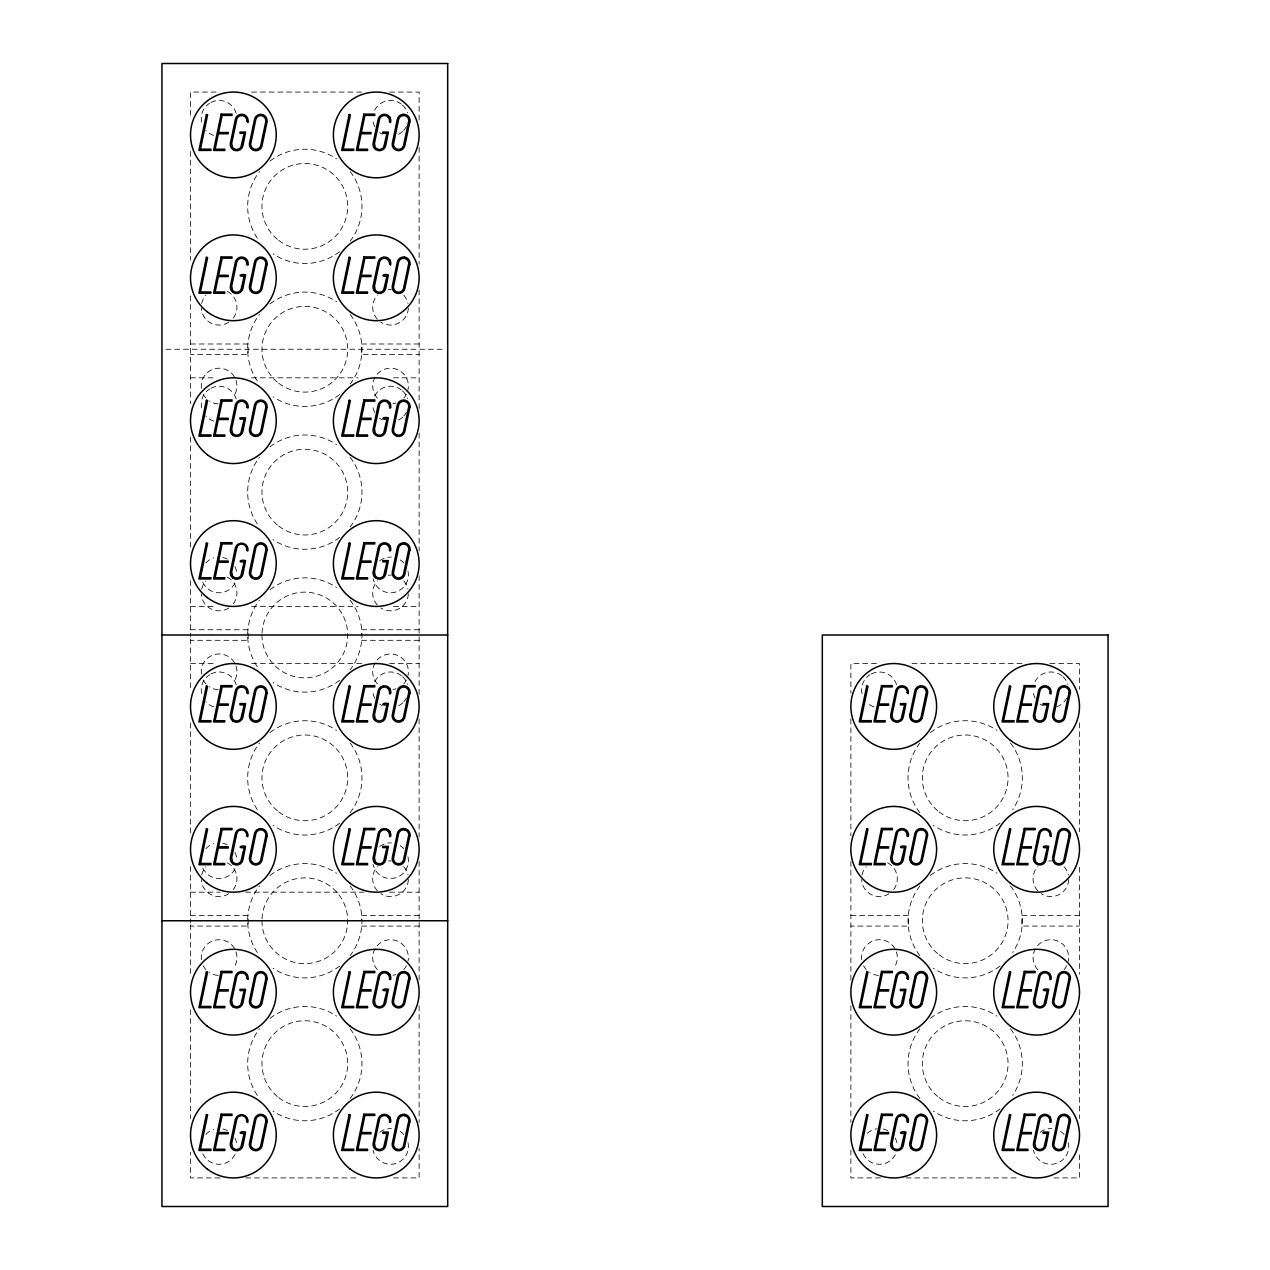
<?xml version="1.0" encoding="UTF-8"?>
<svg xmlns="http://www.w3.org/2000/svg" width="1270" height="1270" viewBox="0 0 1270 1270"><rect width="100%" height="100%" fill="white"/><g stroke="black" fill="none" stroke-linecap="round" stroke-linejoin="round"><path stroke-width="0.75" stroke-dasharray="5 3.75" d="M216.138 92.075L190.516 92.075L190.516 117.793M251.619 92.075L363.934 92.075M389.557 92.075L419.116 92.075L419.116 121.745M190.516 343.995L248.158 343.995L248.158 354.568L190.516 354.568M419.116 343.995L361.49 343.995L361.49 354.568L419.116 354.568M165.91 349.25L445.706 349.25M190.516 377.825L216.138 377.825M251.619 377.825L358.029 377.825M393.509 377.825L419.116 377.825M190.516 606.425L216.138 606.425M251.619 606.425L358.029 606.425M393.509 606.425L419.116 606.425M190.516 629.745L248.158 629.745L248.158 640.318L190.516 640.318M419.116 629.745L361.49 629.745L361.49 635.032M419.116 640.318L361.49 640.318L361.49 636.794M190.516 663.575L216.138 663.575M251.619 663.575L363.934 663.575M389.557 663.575L419.116 663.575M876.49 663.575L850.884 663.575L850.884 693.245M911.971 663.575L1024.303 663.575M1049.925 663.575L1079.484 663.575L1079.484 689.292M190.516 892.175L220.075 892.175M245.697 892.175L363.934 892.175M389.557 892.175L419.116 892.175M190.516 915.495L248.158 915.495L248.158 926.068L190.516 926.068M419.116 915.495L361.49 915.495L361.49 920.782M850.884 915.495L908.51 915.495L908.51 926.068L850.884 926.068M1079.484 915.495L1021.842 915.495L1021.842 926.068L1079.484 926.068M419.116 926.068L361.49 926.068L361.49 922.544M220.075 1177.925L190.516 1177.925L190.516 1152.207M245.697 1177.925L358.029 1177.925M393.509 1177.925L419.116 1177.925L419.116 1148.255M880.443 1177.925L850.884 1177.925L850.884 1148.255M906.066 1177.925L1018.381 1177.925M1053.862 1177.925L1079.484 1177.925L1079.484 1152.207M1079.484 722.916L1079.484 831.723M1079.484 867.331L1079.484 974.169M1079.484 1009.777L1079.484 1118.584M850.884 718.963L850.884 835.692M850.884 861.409L850.884 980.091M850.884 1005.808L850.884 1122.537M419.116 147.463L419.116 264.192M419.116 289.909L419.116 408.591M419.116 433.213L419.116 551.037M419.116 575.659L419.116 635.032M419.116 636.794L419.116 694.341M419.116 718.963L419.116 836.787M419.116 861.409L419.116 920.782M419.116 922.544L419.116 980.091M419.116 1005.808L419.116 1122.537M190.516 151.416L190.516 260.223M190.516 295.831L190.516 403.542M190.516 437.166L190.516 547.084M190.516 580.707L190.516 636.984M190.516 638.953L190.516 689.292M190.516 722.916L190.516 832.834M190.516 866.457L190.516 922.734M190.516 924.703L190.516 974.169M190.516 1009.777L190.516 1118.584M887.619 862.854A17.843 17.843 0 0 1 892.667 890.73M889.111 893.731A17.843 17.843 0 0 1 861.631 879.586M862.012 874.951A17.843 17.843 0 0 1 866.235 866.727M861.743 959.803A17.843 17.843 0 0 1 883.396 940.149A17.843 17.843 0 0 1 894.461 967.216M878.586 975.376A17.843 17.843 0 0 1 869.791 972.566M866.235 969.55A17.843 17.843 0 0 1 863.584 965.724M1068.34 1142.667A17.843 17.843 0 0 1 1054.687 1163.891A17.843 17.843 0 0 1 1033.462 1150.223M1040.098 1132.237A17.843 17.843 0 0 1 1051.766 1128.617M1060.561 1131.443A17.843 17.843 0 0 1 1064.117 1134.443M895.318 1154.605A17.843 17.843 0 0 1 862.457 1151.89M867.331 1133.348A17.843 17.843 0 0 1 877.046 1128.76M883.237 1128.998A17.843 17.843 0 0 1 887.619 1130.57M895.239 1138.126A17.843 17.843 0 0 1 897.287 1145.588M1068.737 879.586A17.843 17.843 0 0 1 1041.241 893.731M1037.685 890.73A17.843 17.843 0 0 1 1037.812 866.6M1048.655 861.028A17.843 17.843 0 0 1 1051.766 860.901M1064.117 866.727A17.843 17.843 0 0 1 1068.34 874.951M1066.768 698.008A17.843 17.843 0 0 1 1056.354 706.834M1042.734 705.707A17.843 17.843 0 0 1 1040.098 704.04M1035.113 698.167A17.843 17.843 0 0 1 1033.082 690.705M1035.034 681.672A17.843 17.843 0 0 1 1061.704 675.624M1062.895 676.624A17.843 17.843 0 0 1 1067.895 684.387M1066.768 965.724A17.843 17.843 0 0 1 1064.117 969.55M1037.812 969.677A17.843 17.843 0 0 1 1046.194 940.34A17.843 17.843 0 0 1 1068.34 961.326M874.014 706.834A17.843 17.843 0 0 1 867.331 702.945M862.012 693.626A17.843 17.843 0 0 1 869.934 674.735M871.284 673.973A17.843 17.843 0 0 1 896.89 686.054M1010.523 1028.827A57.15 57.15 0 0 1 1012.682 1095.391M999.966 1108.964A57.15 57.15 0 0 1 933.418 1111.139M919.845 1098.423A57.15 57.15 0 0 1 919.845 1028.827M930.386 1018.286A57.15 57.15 0 0 1 996.95 1016.111M1010.523 743.077A57.15 57.15 0 0 1 1012.682 809.641M999.966 823.214A57.15 57.15 0 0 1 933.418 825.389M919.845 812.673A57.15 57.15 0 0 1 919.845 743.077M930.386 732.536A57.15 57.15 0 0 1 996.95 730.361M1010.523 885.952A57.15 57.15 0 0 1 1012.682 952.516M999.966 966.089A57.15 57.15 0 0 1 933.418 968.264M919.845 955.548A57.15 57.15 0 0 1 919.845 885.952M930.386 875.411A57.15 57.15 0 0 1 996.95 873.236M227.266 291.354A17.843 17.843 0 0 1 232.315 319.23M228.759 322.231A17.843 17.843 0 0 1 201.263 308.086M201.66 303.451A17.843 17.843 0 0 1 205.883 295.227M201.39 388.302A17.843 17.843 0 0 1 223.044 368.649A17.843 17.843 0 0 1 234.109 395.716M218.234 403.876A17.843 17.843 0 0 1 209.439 401.066M205.883 398.05A17.843 17.843 0 0 1 203.232 394.224M407.987 571.167A17.843 17.843 0 0 1 394.319 592.391A17.843 17.843 0 0 1 373.11 578.723M379.746 560.737A17.843 17.843 0 0 1 391.414 557.117M400.209 559.943A17.843 17.843 0 0 1 403.765 562.943M234.966 583.105A17.843 17.843 0 0 1 202.105 580.39M205.883 562.943A17.843 17.843 0 0 1 213.646 557.943M222.869 557.498A17.843 17.843 0 0 1 227.266 559.07M234.887 566.626A17.843 17.843 0 0 1 236.918 574.088M408.368 308.086A17.843 17.843 0 0 1 380.889 322.231M377.333 319.23A17.843 17.843 0 0 1 377.444 295.1M388.302 289.528A17.843 17.843 0 0 1 391.414 289.401M403.765 295.227A17.843 17.843 0 0 1 407.987 303.451M406.416 126.508A17.843 17.843 0 0 1 403.765 130.334M402.669 131.445A17.843 17.843 0 0 1 395.986 135.334M382.381 134.207A17.843 17.843 0 0 1 379.746 132.54M374.761 126.667A17.843 17.843 0 0 1 372.713 119.205M374.682 110.172A17.843 17.843 0 0 1 401.352 104.124M402.542 105.124A17.843 17.843 0 0 1 407.543 112.887M406.416 394.224A17.843 17.843 0 0 1 403.765 398.05M395.986 403.05A17.843 17.843 0 0 1 392.954 403.733M377.444 398.177A17.843 17.843 0 0 1 385.842 368.84A17.843 17.843 0 0 1 407.987 389.827M213.646 135.334A17.843 17.843 0 0 1 205.883 130.334M201.66 122.126A17.843 17.843 0 0 1 209.582 103.235M210.931 102.473A17.843 17.843 0 0 1 236.537 114.554M350.155 457.327A57.15 57.15 0 0 1 350.155 526.923M339.614 537.464A57.15 57.15 0 0 1 273.05 539.639M257.318 523.891A57.15 57.15 0 0 1 259.477 457.327M270.034 446.786A57.15 57.15 0 0 1 336.582 444.611M350.155 171.577A57.15 57.15 0 0 1 350.155 241.173M339.614 251.714A57.15 57.15 0 0 1 273.05 253.889M257.318 238.141A57.15 57.15 0 0 1 259.477 171.577M270.034 161.036A57.15 57.15 0 0 1 336.582 158.861M350.155 314.452A57.15 57.15 0 0 1 350.155 384.048M339.614 394.589A57.15 57.15 0 0 1 273.05 396.764M257.318 381.016A57.15 57.15 0 0 1 259.477 314.452M270.034 303.911A57.15 57.15 0 0 1 336.582 301.736M227.266 577.104A17.843 17.843 0 0 1 232.315 604.98M228.759 607.981A17.843 17.843 0 0 1 201.263 593.836M201.66 589.201A17.843 17.843 0 0 1 205.883 580.977M201.39 674.053A17.843 17.843 0 0 1 223.044 654.399A17.843 17.843 0 0 1 234.109 681.466M218.234 689.626A17.843 17.843 0 0 1 209.439 686.816M205.883 683.8A17.843 17.843 0 0 1 203.232 679.974M407.987 856.917A17.843 17.843 0 0 1 394.319 878.141A17.843 17.843 0 0 1 373.11 864.473M379.746 846.487A17.843 17.843 0 0 1 391.414 842.867M400.209 845.693A17.843 17.843 0 0 1 403.765 848.693M234.966 868.855A17.843 17.843 0 0 1 202.105 866.14M205.883 848.693A17.843 17.843 0 0 1 213.646 843.693M222.869 843.248A17.843 17.843 0 0 1 227.266 844.82M234.887 852.376A17.843 17.843 0 0 1 236.918 859.838M408.368 593.836A17.843 17.843 0 0 1 380.889 607.981M377.333 604.98A17.843 17.843 0 0 1 377.444 580.85M388.302 575.278A17.843 17.843 0 0 1 391.414 575.151M403.765 580.977A17.843 17.843 0 0 1 407.987 589.201M406.416 412.258A17.843 17.843 0 0 1 403.765 416.084M402.669 417.195A17.843 17.843 0 0 1 395.986 421.084M382.381 419.957A17.843 17.843 0 0 1 379.746 418.29M374.761 412.417A17.843 17.843 0 0 1 372.713 404.955M374.682 395.923A17.843 17.843 0 0 1 401.352 389.874M402.542 390.874A17.843 17.843 0 0 1 407.543 398.637M406.416 679.974A17.843 17.843 0 0 1 403.765 683.8M395.986 688.8A17.843 17.843 0 0 1 392.954 689.483M377.444 683.927A17.843 17.843 0 0 1 385.842 654.59A17.843 17.843 0 0 1 407.987 675.577M213.646 421.084A17.843 17.843 0 0 1 205.883 416.084M201.66 407.876A17.843 17.843 0 0 1 209.582 388.985M210.931 388.223A17.843 17.843 0 0 1 236.537 400.304M350.155 743.077A57.15 57.15 0 0 1 350.155 812.673M339.614 823.214A57.15 57.15 0 0 1 273.05 825.389M257.318 809.641A57.15 57.15 0 0 1 259.477 743.077M270.034 732.536A57.15 57.15 0 0 1 336.582 730.361M361.934 633.127A57.15 57.15 0 0 1 350.155 669.798M339.614 680.339A57.15 57.15 0 0 1 273.05 682.514M257.318 666.766A57.15 57.15 0 0 1 259.477 600.202M270.034 589.661A57.15 57.15 0 0 1 336.582 587.486M350.155 600.202A57.15 57.15 0 0 1 361.855 631.253M262.001 633.127A42.862 42.862 0 0 1 327.327 598.519A42.862 42.862 0 0 1 325.707 672.433A42.862 42.862 0 0 1 261.953 635M227.266 862.854A17.843 17.843 0 0 1 232.315 890.73M228.759 893.731A17.843 17.843 0 0 1 201.263 879.586M201.66 874.951A17.843 17.843 0 0 1 205.883 866.727M201.39 959.803A17.843 17.843 0 0 1 223.044 940.149A17.843 17.843 0 0 1 234.109 967.216M218.234 975.376A17.843 17.843 0 0 1 209.439 972.566M205.883 969.55A17.843 17.843 0 0 1 203.232 965.724M407.987 1142.667A17.843 17.843 0 0 1 394.319 1163.891A17.843 17.843 0 0 1 373.11 1150.223M379.746 1132.237A17.843 17.843 0 0 1 391.414 1128.617M400.209 1131.443A17.843 17.843 0 0 1 403.765 1134.443M234.966 1154.605A17.843 17.843 0 0 1 202.105 1151.89M205.883 1134.443A17.843 17.843 0 0 1 213.646 1129.443M222.869 1128.998A17.843 17.843 0 0 1 227.266 1130.57M234.887 1138.126A17.843 17.843 0 0 1 236.918 1145.588M408.368 879.586A17.843 17.843 0 0 1 380.889 893.731M377.333 890.73A17.843 17.843 0 0 1 377.444 866.6M388.302 861.028A17.843 17.843 0 0 1 391.414 860.901M403.765 866.727A17.843 17.843 0 0 1 407.987 874.951M406.416 698.008A17.843 17.843 0 0 1 403.765 701.834M402.669 702.945A17.843 17.843 0 0 1 395.986 706.834M382.381 705.707A17.843 17.843 0 0 1 379.746 704.04M374.761 698.167A17.843 17.843 0 0 1 372.713 690.705M374.682 681.672A17.843 17.843 0 0 1 401.352 675.624M402.542 676.624A17.843 17.843 0 0 1 407.543 684.387M406.416 965.724A17.843 17.843 0 0 1 403.765 969.55M395.986 974.55A17.843 17.843 0 0 1 392.954 975.233M377.444 969.677A17.843 17.843 0 0 1 385.842 940.34A17.843 17.843 0 0 1 407.987 961.326M213.646 706.834A17.843 17.843 0 0 1 205.883 701.834M201.66 693.626A17.843 17.843 0 0 1 209.582 674.735M210.931 673.973A17.843 17.843 0 0 1 236.537 686.054M350.155 1028.827A57.15 57.15 0 0 1 350.155 1098.423M339.614 1108.964A57.15 57.15 0 0 1 273.05 1111.139M257.318 1095.391A57.15 57.15 0 0 1 259.477 1028.827M270.034 1018.286A57.15 57.15 0 0 1 336.582 1016.111M361.934 918.877A57.15 57.15 0 0 1 350.155 955.548M339.614 966.089A57.15 57.15 0 0 1 273.05 968.264M257.318 952.516A57.15 57.15 0 0 1 259.477 885.952M270.034 875.411A57.15 57.15 0 0 1 336.582 873.236M350.155 885.952A57.15 57.15 0 0 1 361.855 917.003M262.001 918.877A42.862 42.862 0 0 1 327.327 884.269A42.862 42.862 0 0 1 325.707 958.183A42.862 42.862 0 0 1 261.953 920.75M939.086 1097.629A42.862 42.862 0 0 0 1007.681 1069.213A42.862 42.862 0 0 0 948.769 1024.017A42.862 42.862 0 0 0 939.086 1097.629M939.086 811.879A42.862 42.862 0 0 0 1007.681 783.463A42.862 42.862 0 0 0 948.769 738.267A42.862 42.862 0 0 0 939.086 811.879M939.086 954.754A42.862 42.862 0 0 0 1007.681 926.338A42.862 42.862 0 0 0 948.769 881.142A42.862 42.862 0 0 0 939.086 954.754M278.733 526.129A42.862 42.862 0 0 0 347.313 497.713A42.862 42.862 0 0 0 288.417 452.517A42.862 42.862 0 0 0 278.733 526.129M278.733 240.379A42.862 42.862 0 0 0 347.313 211.963A42.862 42.862 0 0 0 288.417 166.767A42.862 42.862 0 0 0 278.733 240.379M278.733 383.254A42.862 42.862 0 0 0 347.313 354.838A42.862 42.862 0 0 0 288.417 309.642A42.862 42.862 0 0 0 278.733 383.254M278.733 811.879A42.862 42.862 0 0 0 347.313 783.463A42.862 42.862 0 0 0 288.417 738.267A42.862 42.862 0 0 0 278.733 811.879M278.733 1097.629A42.862 42.862 0 0 0 347.313 1069.213A42.862 42.862 0 0 0 288.417 1024.017A42.862 42.862 0 0 0 278.733 1097.629"/><path stroke-width="1.5" d="M908.336 1120.426L908.113 1122.489L907.002 1121.839A5.223 5.223 0 0 0 901.636 1115.52L900.303 1115.838M246.745 121.126L247.809 122.206M246.745 406.876L247.84 407.797M246.745 692.626L247.84 693.547M246.745 978.376L247.84 979.297M907.113 692.626L908.177 693.706A6.445 6.445 0 0 0 903.668 685.99A6.445 6.445 0 0 0 895.842 690.499L890.73 714.899A6.445 6.445 0 0 0 892.143 719.915L893.445 721.106A6.398 6.398 0 0 0 903.256 717.137L905.939 703.596L900.319 703.596L900.398 704.818L904.589 704.818L901.287 718.709A5.191 5.191 0 0 1 899.112 720.534A5.128 5.128 0 0 1 892.683 718.614L892.032 714.629L897.239 690.197A5.223 5.223 0 0 1 900.303 687.308L901.716 687.022A5.223 5.223 0 0 1 907.24 692.642M907.113 978.376L908.209 979.297M267.081 121.618L261.89 146.272A6.382 6.382 0 0 1 254.159 150.495A6.382 6.382 0 0 1 249.571 142.986M267.081 407.368L261.89 432.022A6.382 6.382 0 0 1 254.159 436.245A6.382 6.382 0 0 1 249.571 428.736M267.081 693.118L261.89 717.772A6.382 6.382 0 0 1 254.159 721.995A6.382 6.382 0 0 1 249.571 714.486M409.861 121.618L404.67 146.272A6.382 6.382 0 0 1 393.732 148.479A6.461 6.461 0 0 1 392.398 142.954L397.32 119.412A6.445 6.445 0 0 1 404.749 114.379A6.445 6.445 0 0 1 410.019 121.65M267.081 978.868L261.89 1003.522A6.382 6.382 0 0 1 254.159 1007.745A6.382 6.382 0 0 1 249.571 1000.236M409.861 264.398L404.67 289.052A6.382 6.382 0 0 1 395.684 292.783A6.255 6.255 0 0 1 393.795 291.29A6.461 6.461 0 0 1 392.398 285.734L397.32 262.191A6.445 6.445 0 0 1 401.05 257.604A6.271 6.271 0 0 1 404.67 257.175M409.861 407.368L404.67 432.022A6.382 6.382 0 0 1 393.732 434.229A6.461 6.461 0 0 1 392.398 428.704L397.32 405.162A6.445 6.445 0 0 1 404.749 400.129A6.445 6.445 0 0 1 410.019 407.4M409.861 550.148L404.67 574.802A6.382 6.382 0 0 1 396.843 578.993A6.255 6.255 0 0 1 393.795 577.04A6.461 6.461 0 0 1 392.398 571.484L397.32 547.942A6.445 6.445 0 0 1 401.05 543.354A6.271 6.271 0 0 1 404.67 542.925M409.861 693.118L404.67 717.772A6.382 6.382 0 0 1 393.732 719.979A6.461 6.461 0 0 1 392.398 714.454L397.32 690.912A6.445 6.445 0 0 1 404.749 685.879A6.445 6.445 0 0 1 410.019 693.15M409.861 835.898L404.67 860.552A6.382 6.382 0 0 1 396.843 864.743A6.255 6.255 0 0 1 393.795 862.79A6.461 6.461 0 0 1 392.398 857.234L397.32 833.691A6.445 6.445 0 0 1 401.05 829.104A6.271 6.271 0 0 1 404.67 828.675M409.861 978.868L404.67 1003.522A6.382 6.382 0 0 1 393.732 1005.729A6.461 6.461 0 0 1 392.398 1000.204L397.32 976.662A6.445 6.445 0 0 1 404.749 971.629A6.445 6.445 0 0 1 410.019 978.9M409.861 1121.648L404.67 1146.302A6.382 6.382 0 0 1 396.843 1150.493A6.255 6.255 0 0 1 393.795 1148.54A6.461 6.461 0 0 1 392.398 1142.984L397.32 1119.441A6.445 6.445 0 0 1 401.05 1114.854A6.271 6.271 0 0 1 404.67 1114.425M927.433 835.898L922.242 860.552M927.433 1121.648L922.242 1146.302M1070.213 693.118L1065.022 717.772A6.382 6.382 0 0 1 1054.1 719.979A6.461 6.461 0 0 1 1052.751 714.454L1057.672 690.912A6.445 6.445 0 0 1 1065.101 685.879A6.445 6.445 0 0 1 1070.372 693.15M1070.213 835.898L1065.022 860.552A6.382 6.382 0 0 1 1056.037 864.283A6.255 6.255 0 0 1 1054.148 862.79A6.461 6.461 0 0 1 1052.751 857.234L1057.672 833.691A6.445 6.445 0 0 1 1061.402 829.104A6.271 6.271 0 0 1 1065.022 828.675M1070.213 978.868L1065.022 1003.522A6.382 6.382 0 0 1 1054.1 1005.729A6.461 6.461 0 0 1 1052.751 1000.204L1057.672 976.662A6.445 6.445 0 0 1 1065.101 971.629A6.445 6.445 0 0 1 1070.372 978.9M1070.213 1121.648L1065.022 1146.302A6.382 6.382 0 0 1 1057.196 1150.493A6.255 6.255 0 0 1 1054.148 1148.54A6.461 6.461 0 0 1 1052.751 1142.984L1057.672 1119.441A6.445 6.445 0 0 1 1061.402 1114.854A6.271 6.271 0 0 1 1065.022 1114.425M265.859 121.46L260.715 145.891A5.159 5.159 0 0 1 250.65 144.097L255.73 119.666A5.223 5.223 0 0 1 258.747 115.951A5.048 5.048 0 0 1 265.779 121.301M265.859 264.239L260.715 288.671A5.159 5.159 0 0 1 253.46 291.703A5.048 5.048 0 0 1 251.952 290.497M265.859 407.21L260.715 431.641A5.159 5.159 0 0 1 250.65 429.847L255.73 405.416A5.223 5.223 0 0 1 258.747 401.701A5.048 5.048 0 0 1 265.779 407.051M265.859 549.989L260.715 574.421A5.159 5.159 0 0 1 253.46 577.453A5.048 5.048 0 0 1 251.952 576.247M265.859 692.96L260.715 717.391A5.159 5.159 0 0 1 250.65 715.597L255.73 691.166A5.223 5.223 0 0 1 258.747 687.451A5.048 5.048 0 0 1 265.779 692.801M265.859 835.739L260.715 860.171A5.159 5.159 0 0 1 253.46 863.203A5.048 5.048 0 0 1 251.952 861.997M408.638 121.46L403.495 145.891A5.159 5.159 0 0 1 394.668 147.685A5.207 5.207 0 0 1 393.478 144.082L398.51 119.666A5.223 5.223 0 0 1 404.527 115.586A5.223 5.223 0 0 1 408.797 121.475M265.859 978.71L260.715 1003.141A5.159 5.159 0 0 1 250.65 1001.347L255.73 976.916A5.223 5.223 0 0 1 258.747 973.201A5.048 5.048 0 0 1 265.779 978.551M408.638 264.239L403.495 288.671A5.159 5.159 0 0 1 396.24 291.703A5.048 5.048 0 0 1 394.732 290.497A5.239 5.239 0 0 1 393.589 285.988L398.51 262.445A5.223 5.223 0 0 1 401.526 258.731A5.048 5.048 0 0 1 403.431 258.302A5.223 5.223 0 0 1 408.797 264.255M265.859 1121.489L260.715 1145.921A5.159 5.159 0 0 1 253.46 1148.953A5.048 5.048 0 0 1 251.952 1147.747M408.638 407.21L403.495 431.641A5.159 5.159 0 0 1 394.668 433.435A5.239 5.239 0 0 1 393.589 428.958L398.51 405.416A5.223 5.223 0 0 1 404.527 401.336A5.223 5.223 0 0 1 408.797 407.225M408.638 549.989L403.495 574.421A5.159 5.159 0 0 1 396.24 577.453A5.048 5.048 0 0 1 394.732 576.247A5.207 5.207 0 0 1 393.478 572.611L398.51 548.195A5.223 5.223 0 0 1 401.526 544.481A5.048 5.048 0 0 1 404.447 544.131M408.638 692.96L403.495 717.391A5.159 5.159 0 0 1 394.668 719.185A5.239 5.239 0 0 1 393.589 714.708L398.51 691.166A5.223 5.223 0 0 1 404.527 687.086A5.223 5.223 0 0 1 408.797 692.975M408.638 835.739L403.495 860.171A5.159 5.159 0 0 1 396.24 863.203A5.048 5.048 0 0 1 394.732 861.997A5.207 5.207 0 0 1 393.478 858.361L398.51 833.946A5.223 5.223 0 0 1 401.526 830.231A5.048 5.048 0 0 1 404.447 829.881M408.638 978.71L403.495 1003.141A5.159 5.159 0 0 1 394.668 1004.935A5.239 5.239 0 0 1 393.589 1000.458L398.51 976.916A5.223 5.223 0 0 1 404.527 972.836A5.223 5.223 0 0 1 408.797 978.725M408.638 1121.489L403.495 1145.921A5.159 5.159 0 0 1 396.24 1148.953A5.048 5.048 0 0 1 394.732 1147.747A5.207 5.207 0 0 1 393.478 1144.111L398.51 1119.696A5.223 5.223 0 0 1 401.526 1115.981A5.048 5.048 0 0 1 404.447 1115.631M1069.007 692.96L1063.863 717.391A5.159 5.159 0 0 1 1055.021 719.185A5.207 5.207 0 0 1 1053.83 715.581L1058.862 691.166A5.223 5.223 0 0 1 1064.895 687.086A5.223 5.223 0 0 1 1069.149 692.975M1069.007 835.739L1063.863 860.171A5.159 5.159 0 0 1 1056.592 863.203A5.048 5.048 0 0 1 1055.084 861.997A5.239 5.239 0 0 1 1053.957 857.488L1058.862 833.946A5.223 5.223 0 0 1 1061.895 830.231A5.048 5.048 0 0 1 1063.8 829.802A5.223 5.223 0 0 1 1069.149 835.755M1069.007 978.71L1063.863 1003.141A5.159 5.159 0 0 1 1055.021 1004.935A5.239 5.239 0 0 1 1053.957 1000.458L1058.862 976.916A5.223 5.223 0 0 1 1064.895 972.836A5.223 5.223 0 0 1 1069.149 978.725M1069.007 1121.489L1063.863 1145.921A5.159 5.159 0 0 1 1056.592 1148.953A5.048 5.048 0 0 1 1055.084 1147.747A5.207 5.207 0 0 1 1053.83 1144.111L1058.862 1119.696A5.223 5.223 0 0 1 1061.895 1115.981A5.048 5.048 0 0 1 1064.8 1115.631A5.223 5.223 0 0 1 1069.149 1121.505M249.619 142.954L254.54 119.412A6.445 6.445 0 0 1 258.27 114.824A6.271 6.271 0 0 1 266.986 121.444M249.619 428.704L254.54 405.162A6.445 6.445 0 0 1 258.27 400.574A6.271 6.271 0 0 1 266.986 407.194M249.619 714.454L254.54 690.912A6.445 6.445 0 0 1 258.27 686.324A6.271 6.271 0 0 1 266.986 692.944M249.619 1000.204L254.54 976.662A6.445 6.445 0 0 1 258.27 972.074A6.271 6.271 0 0 1 266.986 978.694M909.971 714.454L914.892 690.912A6.445 6.445 0 0 1 922.322 685.879A6.445 6.445 0 0 1 927.592 693.15L922.242 717.772M909.971 857.234L914.892 833.691A6.445 6.445 0 0 1 918.623 829.104A6.271 6.271 0 0 1 920.988 828.58M909.971 1000.204L914.892 976.662A6.445 6.445 0 0 1 922.322 971.629A6.445 6.445 0 0 1 927.592 978.9L922.242 1003.522M909.971 1142.984L914.892 1119.441A6.445 6.445 0 0 1 918.623 1114.854A6.271 6.271 0 0 1 920.988 1114.33M247.84 264.827L246.65 264.589A5.223 5.223 0 0 0 241.284 258.27L239.951 258.588M908.209 836.327L907.002 836.089A5.223 5.223 0 0 0 901.636 829.77L900.303 830.088M236.871 261.477L231.68 285.909L232.362 289.909A5.064 5.064 0 0 0 234.474 291.783M236.871 547.227L231.68 571.659L232.362 575.659A5.064 5.064 0 0 0 235.902 577.961A5.191 5.191 0 0 0 240.919 575.739L244.237 561.848C237.093 562.689 240.411 559.117 245.586 560.626L242.903 574.167A6.398 6.398 0 0 1 233.045 578.136M236.871 832.977L231.68 857.409L232.362 861.409A5.064 5.064 0 0 0 235.902 863.711A5.191 5.191 0 0 0 240.919 861.489L244.237 847.598C237.093 848.439 240.411 844.868 245.586 846.376L242.903 859.917A6.398 6.398 0 0 1 233.045 863.886M236.871 1118.727L231.68 1143.159L232.362 1147.159A5.064 5.064 0 0 0 235.902 1149.461A5.191 5.191 0 0 0 240.919 1147.239L244.237 1133.348C237.093 1134.189 240.411 1130.618 245.586 1132.126L242.903 1145.667A6.398 6.398 0 0 1 233.045 1149.636M897.239 832.977L892.032 857.409L892.715 861.409A5.064 5.064 0 0 0 894.842 863.282A5.191 5.191 0 0 0 901.287 861.489L904.589 847.598C897.461 848.439 900.779 844.868 905.939 846.376L903.256 859.917A6.398 6.398 0 0 1 893.413 863.886L892.143 862.695A6.445 6.445 0 0 1 890.746 857.679L895.842 833.279A6.445 6.445 0 0 1 903.589 828.754A6.445 6.445 0 0 1 908.368 836.359M897.239 1118.727L892.032 1143.159L892.715 1147.159A5.064 5.064 0 0 0 896.271 1149.461M241.363 115.522L239.951 115.808A5.223 5.223 0 0 0 236.871 118.697L231.68 143.129L232.362 147.13A5.128 5.128 0 0 0 238.76 149.034A5.191 5.191 0 0 0 240.919 147.209L244.237 133.318L240.03 133.318L239.951 132.096L245.586 132.096L242.903 145.637A6.398 6.398 0 0 1 233.045 149.606M241.363 401.272L239.951 401.558A5.223 5.223 0 0 0 236.871 404.447L231.68 428.879L232.362 432.88A5.128 5.128 0 0 0 238.76 434.784A5.191 5.191 0 0 0 240.919 432.959L244.237 419.068L240.03 419.068L239.951 417.846L245.586 417.846L242.903 431.387A6.398 6.398 0 0 1 233.045 435.356M239.951 544.338L241.363 544.052A5.223 5.223 0 0 1 246.65 550.339L247.761 550.989L247.983 548.926A6.445 6.445 0 0 0 235.474 547.529L230.378 571.929A6.445 6.445 0 0 0 231.791 576.945L233.093 578.136M241.363 687.022L239.951 687.308A5.223 5.223 0 0 0 236.871 690.197L231.68 714.629L232.362 718.63A5.128 5.128 0 0 0 238.76 720.534A5.191 5.191 0 0 0 240.919 718.709L244.237 704.818L240.03 704.818L239.951 703.596L245.586 703.596L242.903 717.137A6.398 6.398 0 0 1 233.045 721.106M239.951 830.088L241.363 829.802A5.223 5.223 0 0 1 246.65 836.089L247.761 836.74L247.983 834.676A6.445 6.445 0 0 0 235.474 833.279L230.378 857.679A6.445 6.445 0 0 0 231.791 862.695L233.093 863.886M241.363 972.772L239.951 973.058A5.223 5.223 0 0 0 236.871 975.947L231.68 1000.379L232.362 1004.379A5.128 5.128 0 0 0 238.76 1006.284A5.191 5.191 0 0 0 240.919 1004.459L244.237 990.568L240.03 990.568L239.951 989.346L245.586 989.346L242.903 1002.887A6.398 6.398 0 0 1 233.045 1006.856M239.951 1115.838L241.363 1115.552A5.223 5.223 0 0 1 246.65 1121.839L247.761 1122.489L247.983 1120.426A6.445 6.445 0 0 0 235.474 1119.029L230.378 1143.429A6.445 6.445 0 0 0 231.791 1148.445L233.093 1149.636M161.941 635L447.691 635M161.941 920.75L447.691 920.75M374.571 148.415L375.872 149.606A6.398 6.398 0 0 0 385.683 145.637L388.366 132.096L382.746 132.096L382.81 133.318L387.017 133.318L383.715 147.209A5.191 5.191 0 0 1 380.159 149.431A5.128 5.128 0 0 1 375.11 147.114L374.459 143.129L379.651 118.697A5.223 5.223 0 0 1 382.73 115.808L384.143 115.522A5.223 5.223 0 0 1 388.271 117.157M233.093 149.606L231.791 148.415A6.445 6.445 0 0 1 230.378 143.399L235.474 118.999A6.445 6.445 0 0 1 243.3 114.49A6.445 6.445 0 0 1 247.967 122.237M374.571 291.195L375.872 292.386A6.398 6.398 0 0 0 385.683 288.417L388.366 274.876C383.191 273.367 379.873 276.939 387.017 276.098L383.715 289.989A5.191 5.191 0 0 1 378.666 292.211A5.064 5.064 0 0 1 375.142 289.909L374.459 285.909L379.651 261.477A5.223 5.223 0 0 1 382.73 258.588L384.143 258.302A5.223 5.223 0 0 1 388.271 259.937M233.093 292.386L231.791 291.195A6.445 6.445 0 0 1 230.378 286.179L235.474 261.779A6.445 6.445 0 0 1 243.237 257.254A6.445 6.445 0 0 1 247.999 264.858M374.571 434.165L375.872 435.356A6.398 6.398 0 0 0 385.683 431.387L388.366 417.846C383.191 416.338 379.873 419.91 387.017 419.068L383.715 432.959A5.191 5.191 0 0 1 380.159 435.181A5.128 5.128 0 0 1 375.11 432.864L374.459 428.879L379.651 404.447A5.223 5.223 0 0 1 382.73 401.558L384.143 401.272A5.223 5.223 0 0 1 388.271 402.907M233.093 435.356L231.791 434.165A6.445 6.445 0 0 1 230.378 429.149L235.474 404.749A6.445 6.445 0 0 1 243.237 400.225A6.445 6.445 0 0 1 247.999 407.829M374.571 576.945L375.872 578.136A6.398 6.398 0 0 0 385.683 574.167L388.366 560.626L382.746 560.626L382.81 561.848L387.017 561.848L383.715 575.739A5.191 5.191 0 0 1 378.666 577.961A5.064 5.064 0 0 1 375.142 575.659L374.459 571.659L379.651 547.227A5.223 5.223 0 0 1 382.73 544.338L384.143 544.052A5.223 5.223 0 0 1 388.271 545.687M374.571 719.915L375.872 721.106A6.398 6.398 0 0 0 385.683 717.137L388.366 703.596C383.191 702.088 379.873 705.66 387.017 704.818L383.715 718.709A5.191 5.191 0 0 1 380.159 720.931A5.128 5.128 0 0 1 375.11 718.614L374.459 714.629L379.651 690.197A5.223 5.223 0 0 1 382.73 687.308L384.143 687.022A5.223 5.223 0 0 1 388.271 688.658M233.093 721.106L231.791 719.915A6.445 6.445 0 0 1 230.378 714.899L235.474 690.499A6.445 6.445 0 0 1 243.237 685.975A6.445 6.445 0 0 1 247.999 693.579M374.571 862.695L375.872 863.886A6.398 6.398 0 0 0 385.683 859.917L388.366 846.376L382.746 846.376L382.81 847.598L387.017 847.598L383.715 861.489A5.191 5.191 0 0 1 378.666 863.711A5.064 5.064 0 0 1 375.142 861.409L374.459 857.409L379.651 832.977A5.223 5.223 0 0 1 382.73 830.088L384.143 829.802A5.223 5.223 0 0 1 388.271 831.437M374.571 1005.665L375.872 1006.856A6.398 6.398 0 0 0 385.683 1002.887L388.366 989.346C383.191 987.838 379.873 991.41 387.017 990.568L383.715 1004.459A5.191 5.191 0 0 1 380.159 1006.681A5.128 5.128 0 0 1 375.11 1004.364L374.459 1000.379L379.651 975.947A5.223 5.223 0 0 1 382.73 973.058L384.143 972.772A5.223 5.223 0 0 1 388.271 974.407M233.093 1006.856L231.791 1005.665A6.445 6.445 0 0 1 230.378 1000.649L235.474 976.249A6.445 6.445 0 0 1 243.237 971.725A6.445 6.445 0 0 1 247.999 979.329M374.571 1148.445L375.872 1149.636A6.398 6.398 0 0 0 385.683 1145.667L388.366 1132.126L382.746 1132.126L382.81 1133.348L387.017 1133.348L383.715 1147.239A5.191 5.191 0 0 1 378.666 1149.461A5.064 5.064 0 0 1 375.142 1147.159L374.459 1143.159L379.651 1118.727A5.223 5.223 0 0 1 382.73 1115.838L384.143 1115.552A5.223 5.223 0 0 1 388.271 1117.187M1050.163 974.36A6.445 6.445 0 0 0 1038.622 976.249L1033.526 1000.649A6.398 6.398 0 0 0 1034.844 1005.618L1036.225 1006.856A6.398 6.398 0 0 0 1046.035 1002.887L1048.718 989.346C1043.559 987.838 1040.241 991.41 1047.369 990.568L1044.067 1004.459A5.191 5.191 0 0 1 1040.527 1006.681A5.128 5.128 0 0 1 1035.463 1004.364L1034.812 1000.379L1040.019 975.947A5.223 5.223 0 0 1 1043.083 973.058L1044.496 972.772A5.223 5.223 0 0 1 1048.623 974.407A5.223 5.223 0 0 1 1049.893 978.376L1050.036 979.615L1050.988 979.297A6.445 6.445 0 0 0 1049.988 974.312M921.067 828.564A6.445 6.445 0 0 1 927.592 835.93M921.083 829.786A5.223 5.223 0 0 1 926.37 835.755L921.083 860.171A5.159 5.159 0 0 1 913.813 863.203A5.048 5.048 0 0 1 912.304 861.997A5.159 5.159 0 0 1 911.019 858.377L916.083 833.946A5.223 5.223 0 0 1 919.099 830.231A5.048 5.048 0 0 1 921.02 829.802M1050.163 688.61A6.445 6.445 0 0 0 1038.622 690.499L1033.526 714.899A6.398 6.398 0 0 0 1034.844 719.868L1036.225 721.106A6.398 6.398 0 0 0 1046.035 717.137L1048.718 703.596L1043.099 703.596L1043.178 704.818L1047.369 704.818L1044.067 718.709A5.191 5.191 0 0 1 1040.527 720.931A5.128 5.128 0 0 1 1035.463 718.614L1034.812 714.629L1040.019 690.197A5.223 5.223 0 0 1 1043.083 687.308L1044.496 687.022A5.223 5.223 0 0 1 1048.623 688.658A5.223 5.223 0 0 1 1049.782 693.309L1050.893 693.96L1051.115 691.896A6.445 6.445 0 0 0 1049.988 688.562M922.242 717.756A6.382 6.382 0 0 1 913.257 721.503A6.255 6.255 0 0 1 911.368 720.011M911.304 719.963A6.382 6.382 0 0 1 909.923 714.486M1065.117 1114.409A6.445 6.445 0 0 1 1070.372 1121.68M1065.117 828.659A6.445 6.445 0 0 1 1070.372 835.93M922.242 860.536A6.382 6.382 0 0 1 913.257 864.283A6.255 6.255 0 0 1 911.368 862.79M911.304 862.743A6.382 6.382 0 0 1 909.923 857.266M897.08 832.961A5.223 5.223 0 0 1 900.16 830.072M911.368 1005.761A6.255 6.255 0 0 0 914.416 1007.713A6.382 6.382 0 0 0 922.242 1003.506M911.304 1005.713A6.382 6.382 0 0 1 909.923 1000.236M1050.163 831.39A6.445 6.445 0 0 0 1038.622 833.279L1033.526 857.679A6.398 6.398 0 0 0 1034.844 862.647L1036.225 863.886A6.398 6.398 0 0 0 1046.035 859.917L1048.718 846.376C1043.559 844.868 1040.241 848.439 1047.369 847.598L1044.067 861.489A5.191 5.191 0 0 1 1039.019 863.711A5.064 5.064 0 0 1 1035.494 861.409L1034.812 857.409L1040.019 832.977A5.223 5.223 0 0 1 1043.083 830.088L1044.496 829.802A5.223 5.223 0 0 1 1048.623 831.437A5.223 5.223 0 0 1 1049.893 835.406L1050.925 836.612L1051.115 834.676A6.445 6.445 0 0 0 1049.988 831.342M908.368 979.329A6.445 6.445 0 0 0 903.589 971.725A6.445 6.445 0 0 0 895.842 976.249L890.73 1000.649A6.445 6.445 0 0 0 892.143 1005.665L893.445 1006.856A6.398 6.398 0 0 0 903.256 1002.887L905.939 989.346L900.319 989.346L900.398 990.568L904.589 990.568L901.287 1004.459A5.191 5.191 0 0 1 899.112 1006.284A5.128 5.128 0 0 1 892.683 1004.364L892.032 1000.379L897.239 975.947A5.223 5.223 0 0 1 900.303 973.058L901.716 972.772A5.223 5.223 0 0 1 907.24 978.392M1050.163 1117.14A6.445 6.445 0 0 0 1038.622 1119.029L1033.526 1143.429A6.398 6.398 0 0 0 1034.844 1148.397L1036.225 1149.636A6.398 6.398 0 0 0 1046.035 1145.667L1048.718 1132.126L1043.099 1132.126L1043.178 1133.348L1047.369 1133.348L1044.067 1147.239A5.191 5.191 0 0 1 1039.019 1149.461A5.064 5.064 0 0 1 1035.494 1147.159L1034.812 1143.159L1040.019 1118.727A5.223 5.223 0 0 1 1043.083 1115.838L1044.496 1115.552A5.223 5.223 0 0 1 1048.623 1117.187A5.223 5.223 0 0 1 1049.893 1121.156L1050.036 1122.394L1050.988 1122.077A6.445 6.445 0 0 0 1049.988 1117.092M922.115 1115.616A5.223 5.223 0 0 1 926.37 1121.505L921.083 1145.921A5.159 5.159 0 0 1 913.813 1148.953A5.048 5.048 0 0 1 912.304 1147.747A5.159 5.159 0 0 1 911.019 1144.127L916.083 1119.696A5.223 5.223 0 0 1 919.099 1115.981A5.048 5.048 0 0 1 922.02 1115.631M921.067 1114.314A6.445 6.445 0 0 1 927.592 1121.68M896.239 1149.461A5.191 5.191 0 0 0 901.287 1147.239L904.589 1133.348C897.461 1134.189 900.779 1130.618 905.939 1132.126L903.256 1145.667A6.398 6.398 0 0 1 893.413 1149.636L892.143 1148.445A6.445 6.445 0 0 1 890.746 1143.429L895.842 1119.029A6.445 6.445 0 0 1 908.494 1120.457M897.08 1118.711A5.223 5.223 0 0 1 900.16 1115.822M922.242 1146.286A6.382 6.382 0 0 1 913.257 1150.033A6.255 6.255 0 0 1 911.368 1148.54M911.304 1148.493A6.382 6.382 0 0 1 909.923 1143.016M374.491 434.118A6.398 6.398 0 0 1 373.094 429.149L378.254 404.749A6.445 6.445 0 0 1 389.811 402.86M389.636 402.812A6.445 6.445 0 0 1 390.62 407.797L389.684 408.114L389.525 406.876A5.223 5.223 0 0 0 388.128 402.892M404.543 544.116A5.223 5.223 0 0 1 408.797 550.005M374.491 148.368A6.398 6.398 0 0 1 373.094 143.399L378.254 118.999A6.445 6.445 0 0 1 389.811 117.11M388.128 117.126A5.223 5.223 0 0 1 389.43 121.809L390.541 122.46L390.763 120.396A6.445 6.445 0 0 0 389.636 117.062M265.827 264.144A5.112 5.112 0 0 0 260.652 258.302A5.048 5.048 0 0 0 258.747 258.731A5.223 5.223 0 0 0 255.73 262.445L250.698 286.861A5.159 5.159 0 0 0 251.889 290.465M241.427 115.522A5.223 5.223 0 0 1 246.888 121.142M374.491 291.147A6.398 6.398 0 0 1 373.094 286.179L378.254 261.779A6.445 6.445 0 0 1 389.811 259.89M404.765 542.909A6.445 6.445 0 0 1 410.019 550.18M233.045 292.386A6.398 6.398 0 0 0 242.903 288.417L245.586 274.876C240.411 273.367 237.093 276.939 244.237 276.098L240.935 289.989A5.191 5.191 0 0 1 234.426 291.783M404.765 257.159A6.445 6.445 0 0 1 410.019 264.43M236.728 261.461A5.223 5.223 0 0 1 239.808 258.572M388.128 259.921A5.223 5.223 0 0 1 389.525 263.906L390.573 265.113L390.763 263.176A6.445 6.445 0 0 0 389.636 259.842M241.427 401.272A5.223 5.223 0 0 1 246.888 406.892M389.811 545.64A6.445 6.445 0 0 0 378.254 547.529L373.158 571.929A6.398 6.398 0 0 0 374.491 576.897M389.636 545.592A6.445 6.445 0 0 1 390.62 550.577L389.684 550.894L389.525 549.656A5.223 5.223 0 0 0 388.128 545.671M265.827 549.894A5.112 5.112 0 0 0 261.668 544.131A5.048 5.048 0 0 0 258.747 544.481A5.223 5.223 0 0 0 255.73 548.195L250.698 572.611A5.159 5.159 0 0 0 251.889 576.215M236.728 547.211A5.223 5.223 0 0 1 239.808 544.322M374.491 719.868A6.398 6.398 0 0 1 373.094 714.899L378.254 690.499A6.445 6.445 0 0 1 389.811 688.61M389.636 688.562A6.445 6.445 0 0 1 390.62 693.547L389.684 693.864L389.525 692.626A5.223 5.223 0 0 0 388.128 688.642M404.543 829.866A5.223 5.223 0 0 1 408.797 835.755M404.765 828.659A6.445 6.445 0 0 1 410.019 835.93M241.427 687.022A5.223 5.223 0 0 1 246.888 692.642M389.811 831.39A6.445 6.445 0 0 0 378.254 833.279L373.158 857.679A6.398 6.398 0 0 0 374.491 862.647M389.636 831.342A6.445 6.445 0 0 1 390.62 836.327L389.684 836.644L389.525 835.406A5.223 5.223 0 0 0 388.128 831.421M265.827 835.644A5.112 5.112 0 0 0 261.668 829.881A5.048 5.048 0 0 0 258.747 830.231A5.223 5.223 0 0 0 255.73 833.946L250.698 858.361A5.159 5.159 0 0 0 251.889 861.965M236.728 832.961A5.223 5.223 0 0 1 239.808 830.072M374.491 1005.618A6.398 6.398 0 0 1 373.094 1000.649L378.254 976.249A6.445 6.445 0 0 1 389.811 974.36M389.636 974.312A6.445 6.445 0 0 1 390.62 979.297L389.684 979.615L389.525 978.376A5.223 5.223 0 0 0 388.128 974.392M404.543 1115.616A5.223 5.223 0 0 1 408.797 1121.505M404.765 1114.409A6.445 6.445 0 0 1 410.019 1121.68M241.427 972.772A5.223 5.223 0 0 1 246.888 978.392M389.811 1117.14A6.445 6.445 0 0 0 378.254 1119.029L373.158 1143.429A6.398 6.398 0 0 0 374.491 1148.397M389.636 1117.092A6.445 6.445 0 0 1 390.62 1122.077L389.684 1122.394L389.525 1121.156A5.223 5.223 0 0 0 388.128 1117.171M265.827 1121.394A5.112 5.112 0 0 0 261.668 1115.631A5.048 5.048 0 0 0 258.747 1115.981A5.223 5.223 0 0 0 255.73 1119.696L250.698 1144.111A5.159 5.159 0 0 0 251.889 1147.715M236.728 1118.711A5.223 5.223 0 0 1 239.808 1115.822M911.162 714.708L911.05 715.581A5.159 5.159 0 0 0 912.241 719.185A5.048 5.048 0 0 0 913.828 720.423A5.159 5.159 0 0 0 921.067 717.391L926.227 692.96A5.223 5.223 0 0 0 922.115 687.086A5.223 5.223 0 0 0 916.083 691.166L911.162 714.708M911.162 1000.458L911.05 1001.331A5.159 5.159 0 0 0 912.241 1004.935A5.048 5.048 0 0 0 913.828 1006.173A5.159 5.159 0 0 0 921.067 1003.141L926.227 978.71A5.223 5.223 0 0 0 922.115 972.836A5.223 5.223 0 0 0 916.083 976.916L911.162 1000.458M267.081 264.398L261.89 289.052A6.382 6.382 0 0 1 252.905 292.783A6.255 6.255 0 0 1 251.016 291.29A6.382 6.382 0 0 1 249.571 285.766L254.54 262.191A6.445 6.445 0 0 1 258.27 257.604A6.271 6.271 0 0 1 260.636 257.08A6.334 6.334 0 0 1 267.049 264.319M267.081 550.148L261.89 574.802A6.382 6.382 0 0 1 252.905 578.533A6.255 6.255 0 0 1 251.016 577.04A6.382 6.382 0 0 1 249.571 571.516L254.54 547.942A6.445 6.445 0 0 1 258.27 543.354A6.271 6.271 0 0 1 260.636 542.83A6.334 6.334 0 0 1 267.049 550.069M267.081 835.898L261.89 860.552A6.382 6.382 0 0 1 252.905 864.283A6.255 6.255 0 0 1 251.016 862.79A6.382 6.382 0 0 1 249.571 857.266L254.54 833.691A6.445 6.445 0 0 1 258.27 829.104A6.271 6.271 0 0 1 260.636 828.58A6.334 6.334 0 0 1 267.049 835.819M267.081 1121.648L261.89 1146.302A6.382 6.382 0 0 1 252.905 1150.033A6.255 6.255 0 0 1 251.016 1148.54A6.382 6.382 0 0 1 249.571 1143.016L254.54 1119.441A6.445 6.445 0 0 1 258.27 1114.854A6.271 6.271 0 0 1 260.636 1114.33A6.334 6.334 0 0 1 267.049 1121.569M206.407 114.538L198.93 150.416L210.915 150.416L210.915 149.193L200.438 149.193L207.597 114.792L206.407 114.538M221.139 114.157L213.598 150.447L224.774 150.447L224.774 149.225L215.106 149.225L218.313 133.747L228.203 133.747L228.203 132.524L218.567 132.524L222.139 115.38L231.997 115.38L231.997 114.157L221.139 114.157M206.407 257.318L198.93 293.195L210.915 293.195L210.915 291.973L200.438 291.973L207.597 257.572L206.407 257.318M221.139 256.937L213.598 293.227L224.774 293.227L224.774 292.005L215.106 292.005L218.313 276.527L228.203 276.527L228.203 275.304L218.567 275.304L222.139 258.159L231.997 258.159L231.997 256.937L221.139 256.937M206.407 400.288L198.93 436.166L210.915 436.166L210.915 434.943L200.438 434.943L207.597 400.542L206.407 400.288M221.139 399.907L213.598 436.197L224.774 436.197L224.774 434.975L215.106 434.975L218.313 419.497L228.203 419.497L228.203 418.274L218.567 418.274L222.139 401.13L231.997 401.13L231.997 399.907L221.139 399.907M206.407 543.068L198.93 578.945L210.915 578.945L210.915 577.723L200.438 577.723L207.597 543.322L206.407 543.068M221.139 542.687L213.598 578.977L224.774 578.977L224.774 577.755L215.106 577.755L218.313 562.277L228.203 562.277L228.203 561.054L218.567 561.054L222.139 543.909L231.997 543.909L231.997 542.687L221.139 542.687M206.407 686.038L198.93 721.916L210.915 721.916L210.915 720.693L200.438 720.693L207.597 686.292L206.407 686.038M221.139 685.657L213.598 721.947L224.774 721.947L224.774 720.725L215.106 720.725L218.313 705.247L228.203 705.247L228.203 704.024L218.567 704.024L222.139 686.88L231.997 686.88L231.997 685.657L221.139 685.657M349.186 114.538L341.709 150.416L353.695 150.416L353.695 149.193L343.217 149.193L350.377 114.792L349.186 114.538M206.407 828.818L198.93 864.695L210.915 864.695L210.915 863.473L200.438 863.473L207.597 829.072L206.407 828.818M363.918 114.157L356.378 150.447L367.554 150.447L367.554 149.225L357.886 149.225L361.093 133.747L370.983 133.747L370.983 132.524L361.347 132.524L364.919 115.38L374.777 115.38L374.777 114.157L363.918 114.157M221.139 828.437L213.598 864.727L224.774 864.727L224.774 863.505L215.106 863.505L218.313 848.027L228.203 848.027L228.203 846.804L218.567 846.804L222.139 829.659L231.997 829.659L231.997 828.437L221.139 828.437M349.186 257.318L341.709 293.195L353.695 293.195L353.695 291.973L343.217 291.973L350.377 257.572L349.186 257.318M206.407 971.788L198.93 1007.666L210.915 1007.666L210.915 1006.443L200.438 1006.443L207.597 972.042L206.407 971.788M363.918 256.937L356.378 293.227L367.554 293.227L367.554 292.005L357.886 292.005L361.093 276.527L370.983 276.527L370.983 275.304L361.347 275.304L364.919 258.159L374.777 258.159L374.777 256.937L363.918 256.937M221.139 971.407L213.598 1007.697L224.774 1007.697L224.774 1006.475L215.106 1006.475L218.313 990.997L228.203 990.997L228.203 989.774L218.567 989.774L222.139 972.629L231.997 972.629L231.997 971.407L221.139 971.407M349.186 400.288L341.709 436.166L353.695 436.166L353.695 434.943L343.217 434.943L350.377 400.542L349.186 400.288M206.407 1114.568L198.93 1150.445L210.915 1150.445L210.915 1149.223L200.438 1149.223L207.597 1114.822L206.407 1114.568M363.918 399.907L356.378 436.197L367.554 436.197L367.554 434.975L357.886 434.975L361.093 419.497L370.983 419.497L370.983 418.274L361.347 418.274L364.919 401.13L374.777 401.13L374.777 399.907L363.918 399.907M221.139 1114.187L213.598 1150.477L224.774 1150.477L224.774 1149.255L215.106 1149.255L218.313 1133.777L228.203 1133.777L228.203 1132.554L218.567 1132.554L222.139 1115.409L231.997 1115.409L231.997 1114.187L221.139 1114.187M349.186 543.068L341.709 578.945L353.695 578.945L353.695 577.723L343.217 577.723L350.377 543.322L349.186 543.068M363.918 542.687L356.378 578.977L367.554 578.977L367.554 577.755L357.886 577.755L361.093 562.277L370.983 562.277L370.983 561.054L361.347 561.054L364.919 543.909L374.777 543.909L374.777 542.687L363.918 542.687M349.186 686.038L341.709 721.916L353.695 721.916L353.695 720.693L343.217 720.693L350.377 686.292L349.186 686.038M363.918 685.657L356.378 721.947L367.554 721.947L367.554 720.725L357.886 720.725L361.093 705.247L370.983 705.247L370.983 704.024L361.347 704.024L364.919 686.88L374.777 686.88L374.777 685.657L363.918 685.657M349.186 828.818L341.709 864.695L353.695 864.695L353.695 863.473L343.217 863.473L350.377 829.072L349.186 828.818M363.918 828.437L356.378 864.727L367.554 864.727L367.554 863.505L357.886 863.505L361.093 848.027L370.983 848.027L370.983 846.804L361.347 846.804L364.919 829.659L374.777 829.659L374.777 828.437L363.918 828.437M349.186 971.788L341.709 1007.666L353.695 1007.666L353.695 1006.443L343.217 1006.443L350.377 972.042L349.186 971.788M363.918 971.407L356.378 1007.697L367.554 1007.697L367.554 1006.475L357.886 1006.475L361.093 990.997L370.983 990.997L370.983 989.774L361.347 989.774L364.919 972.629L374.777 972.629L374.777 971.407L363.918 971.407M349.186 1114.568L341.709 1150.445L353.695 1150.445L353.695 1149.223L343.217 1149.223L350.377 1114.822L349.186 1114.568M363.918 1114.187L356.378 1150.477L367.554 1150.477L367.554 1149.255L357.886 1149.255L361.093 1133.777L370.983 1133.777L370.983 1132.554L361.347 1132.554L364.919 1115.409L374.777 1115.409L374.777 1114.187L363.918 1114.187M866.759 686.038L859.282 721.916L871.284 721.916L871.284 720.693L860.79 720.693L867.966 686.292L866.759 686.038M881.507 685.657L873.966 721.947L885.126 721.947L885.126 720.725L875.459 720.725L878.681 705.247L888.571 705.247L888.571 704.024L878.935 704.024L882.491 686.88L892.35 686.88L892.35 685.657L881.507 685.657M866.759 828.818L859.282 864.695L871.284 864.695L871.284 863.473L860.79 863.473L867.966 829.072L866.759 828.818M881.507 828.437L873.966 864.727L885.126 864.727L885.126 863.505L875.459 863.505L878.681 848.027L888.571 848.027L888.571 846.804L878.935 846.804L882.491 829.659L892.35 829.659L892.35 828.437L881.507 828.437M866.759 971.788L859.282 1007.666L871.284 1007.666L871.284 1006.443L860.79 1006.443L867.966 972.042L866.759 971.788M881.507 971.407L873.966 1007.697L885.126 1007.697L885.126 1006.475L875.459 1006.475L878.681 990.997L888.571 990.997L888.571 989.774L878.935 989.774L882.491 972.629L892.35 972.629L892.35 971.407L881.507 971.407M866.759 1114.568L859.282 1150.445L871.284 1150.445L871.284 1149.223L860.79 1149.223L867.966 1114.822L866.759 1114.568M881.507 1114.187L873.966 1150.477L885.126 1150.477L885.126 1149.255L875.459 1149.255L878.681 1133.777L888.571 1133.777L888.571 1132.554L878.935 1132.554L882.491 1115.409L892.35 1115.409L892.35 1114.187L881.507 1114.187M1009.539 686.038L1002.062 721.916L1014.063 721.916L1014.063 720.693L1003.57 720.693L1010.745 686.292L1009.539 686.038M1024.287 685.657L1016.746 721.947L1027.906 721.947L1027.906 720.725L1018.238 720.725L1021.461 705.247L1031.351 705.247L1031.351 704.024L1021.715 704.024L1025.271 686.88L1035.129 686.88L1035.129 685.657L1024.287 685.657M1009.539 828.818L1002.062 864.695L1014.063 864.695L1014.063 863.473L1003.57 863.473L1010.745 829.072L1009.539 828.818M1024.287 828.437L1016.746 864.727L1027.906 864.727L1027.906 863.505L1018.238 863.505L1021.461 848.027L1031.351 848.027L1031.351 846.804L1021.715 846.804L1025.271 829.659L1035.129 829.659L1035.129 828.437L1024.287 828.437M1009.539 971.788L1002.062 1007.666L1014.063 1007.666L1014.063 1006.443L1003.57 1006.443L1010.745 972.042L1009.539 971.788M1024.287 971.407L1016.746 1007.697L1027.906 1007.697L1027.906 1006.475L1018.238 1006.475L1021.461 990.997L1031.351 990.997L1031.351 989.774L1021.715 989.774L1025.271 972.629L1035.129 972.629L1035.129 971.407L1024.287 971.407M1009.539 1114.568L1002.062 1150.445L1014.063 1150.445L1014.063 1149.223L1003.57 1149.223L1010.745 1114.822L1009.539 1114.568M1024.287 1114.187L1016.746 1150.477L1027.906 1150.477L1027.906 1149.255L1018.238 1149.255L1021.461 1133.777L1031.351 1133.777L1031.351 1132.554L1021.715 1132.554L1025.271 1115.409L1035.129 1115.409L1035.129 1114.187L1024.287 1114.187M447.691 63.5L161.941 63.5L161.941 1206.5L447.691 1206.5L447.691 63.5M1108.059 635L822.309 635L822.309 1206.5L1108.059 1206.5L1108.059 635M867.648 1026.192A42.862 42.862 0 0 0 936.244 997.775A42.862 42.862 0 0 0 877.332 952.579A42.862 42.862 0 0 0 867.648 1026.192M867.648 1169.067A42.862 42.862 0 0 0 936.244 1140.65A42.862 42.862 0 0 0 877.332 1095.454A42.862 42.862 0 0 0 867.648 1169.067M1010.523 1169.067A42.862 42.862 0 0 0 1079.119 1140.65A42.862 42.862 0 0 0 1020.207 1095.454A42.862 42.862 0 0 0 1010.523 1169.067M867.648 740.442A42.862 42.862 0 0 0 936.244 712.025A42.862 42.862 0 0 0 877.332 666.829A42.862 42.862 0 0 0 867.648 740.442M1010.523 1026.192A42.862 42.862 0 0 0 1079.119 997.775A42.862 42.862 0 0 0 1020.207 952.579A42.862 42.862 0 0 0 1010.523 1026.192M867.648 883.317A42.862 42.862 0 0 0 936.244 854.9A42.862 42.862 0 0 0 877.332 809.704A42.862 42.862 0 0 0 867.648 883.317M1010.523 740.442A42.862 42.862 0 0 0 1079.119 712.025A42.862 42.862 0 0 0 1020.207 666.829A42.862 42.862 0 0 0 1010.523 740.442M1010.523 883.317A42.862 42.862 0 0 0 1079.119 854.9A42.862 42.862 0 0 0 1020.207 809.704A42.862 42.862 0 0 0 1010.523 883.317M207.296 454.692A42.862 42.862 0 0 0 275.876 426.275A42.862 42.862 0 0 0 216.98 381.079A42.862 42.862 0 0 0 207.296 454.692M207.296 597.567A42.862 42.862 0 0 0 275.876 569.15A42.862 42.862 0 0 0 216.98 523.954A42.862 42.862 0 0 0 207.296 597.567M350.171 597.567A42.862 42.862 0 0 0 418.751 569.15A42.862 42.862 0 0 0 359.854 523.954A42.862 42.862 0 0 0 350.171 597.567M207.296 168.942A42.862 42.862 0 0 0 275.876 140.525A42.862 42.862 0 0 0 216.98 95.329A42.862 42.862 0 0 0 207.296 168.942M350.171 454.692A42.862 42.862 0 0 0 418.751 426.275A42.862 42.862 0 0 0 359.854 381.079A42.862 42.862 0 0 0 350.171 454.692M207.296 311.817A42.862 42.862 0 0 0 275.876 283.401A42.862 42.862 0 0 0 216.98 238.204A42.862 42.862 0 0 0 207.296 311.817M350.171 168.942A42.862 42.862 0 0 0 418.751 140.525A42.862 42.862 0 0 0 359.854 95.329A42.862 42.862 0 0 0 350.171 168.942M350.171 311.817A42.862 42.862 0 0 0 418.751 283.401A42.862 42.862 0 0 0 359.854 238.204A42.862 42.862 0 0 0 350.171 311.817M207.296 740.442A42.862 42.862 0 0 0 275.876 712.025A42.862 42.862 0 0 0 216.98 666.829A42.862 42.862 0 0 0 207.296 740.442M207.296 883.317A42.862 42.862 0 0 0 275.876 854.9A42.862 42.862 0 0 0 216.98 809.704A42.862 42.862 0 0 0 207.296 883.317M350.171 883.317A42.862 42.862 0 0 0 418.751 854.9A42.862 42.862 0 0 0 359.854 809.704A42.862 42.862 0 0 0 350.171 883.317M350.171 740.442A42.862 42.862 0 0 0 418.751 712.025A42.862 42.862 0 0 0 359.854 666.829A42.862 42.862 0 0 0 350.171 740.442M207.296 1026.192A42.862 42.862 0 0 0 275.876 997.775A42.862 42.862 0 0 0 216.98 952.579A42.862 42.862 0 0 0 207.296 1026.192M207.296 1169.067A42.862 42.862 0 0 0 275.876 1140.65A42.862 42.862 0 0 0 216.98 1095.454A42.862 42.862 0 0 0 207.296 1169.067M350.171 1169.067A42.862 42.862 0 0 0 418.751 1140.65A42.862 42.862 0 0 0 359.854 1095.454A42.862 42.862 0 0 0 350.171 1169.067M350.171 1026.192A42.862 42.862 0 0 0 418.751 997.775A42.862 42.862 0 0 0 359.854 952.579A42.862 42.862 0 0 0 350.171 1026.192"/></g></svg>
